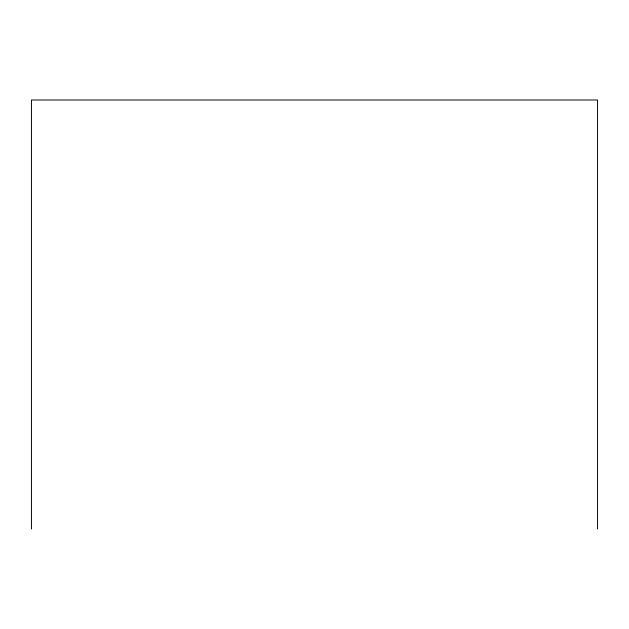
<?xml version="1.0" encoding="UTF-8"?>
<svg xmlns="http://www.w3.org/2000/svg" width="629" height="629" viewBox="0 0 629 629"><rect width="100%" height="100%" fill="white"/><g stroke="black" fill="none" stroke-linecap="round" stroke-linejoin="round"><path stroke-width="0.94" d="M597.55 529.005L597.55 99.995L31.45 99.995L31.45 529.005"/></g></svg>
